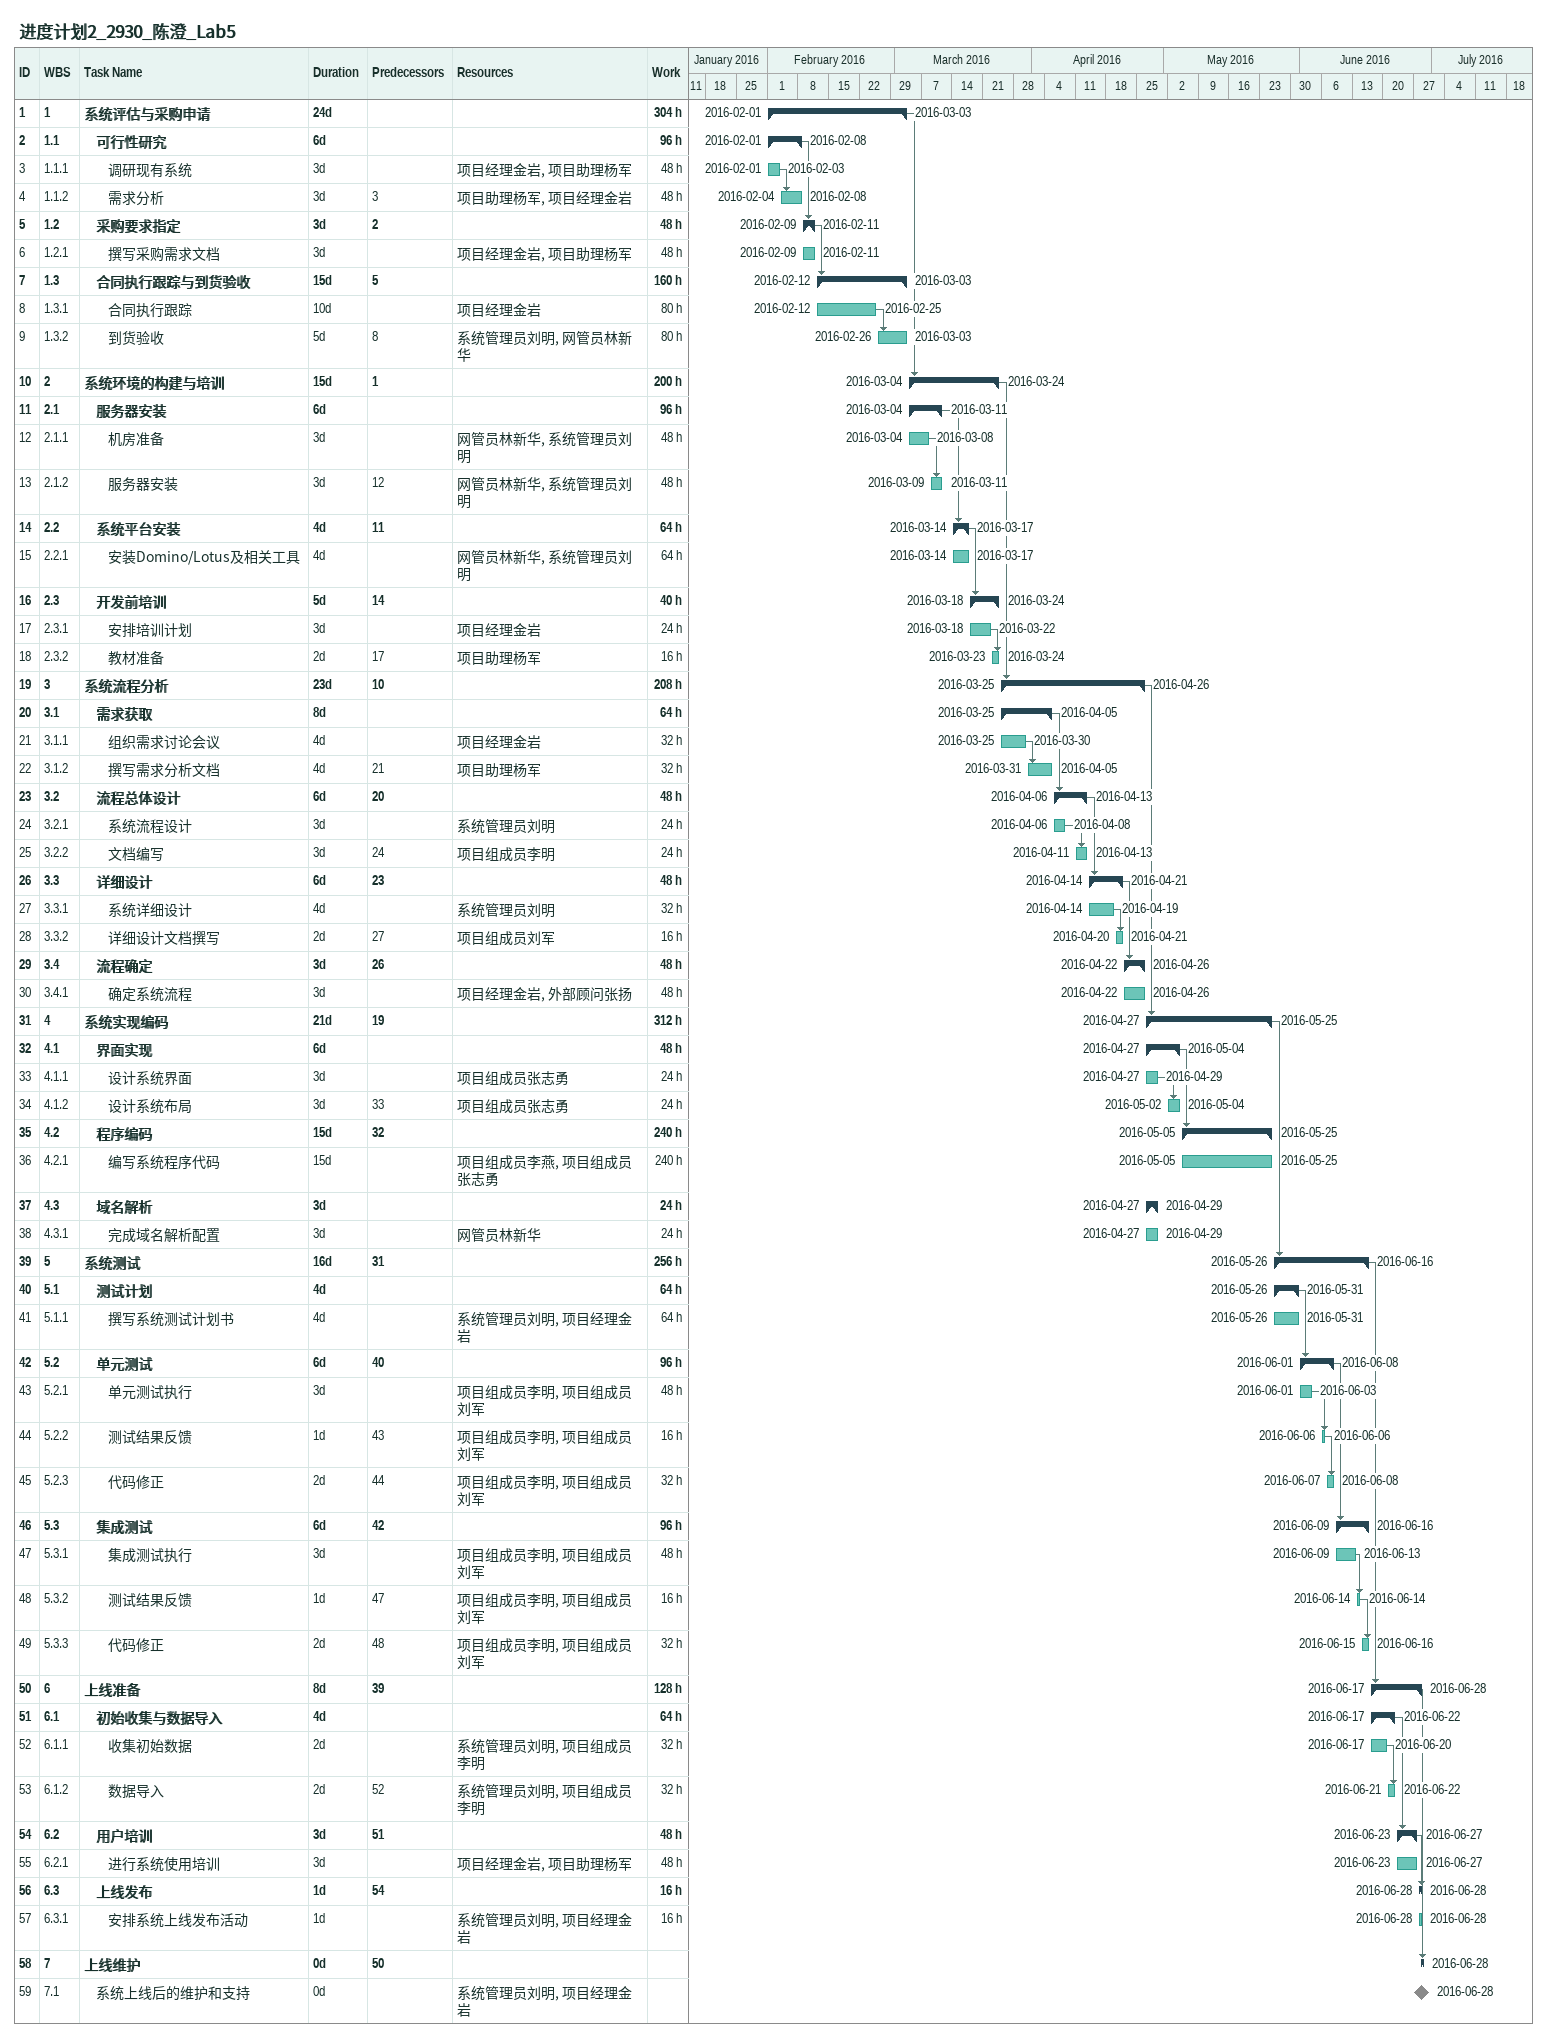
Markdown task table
进度计划2_2930_陈澄_Lab5

| ID | WBS | Task | Duration | Start | Finish | Predecessors | Resources | Work (h) |
|---|---|---|---|---|---|---|---|---|
| 1 | 1 | **系统评估与采购申请** | 24d | 2016-02-01 | 2016-03-03 |  |  | 304 |
| 2 | 1.1 | **可行性研究** | 6d | 2016-02-01 | 2016-02-08 |  |  | 96 |
| 3 | 1.1.1 | 调研现有系统 | 3d | 2016-02-01 | 2016-02-03 |  | 项目经理金岩, 项目助理杨军 | 48 |
| 4 | 1.1.2 | 需求分析 | 3d | 2016-02-04 | 2016-02-08 | 3 | 项目助理杨军, 项目经理金岩 | 48 |
| 5 | 1.2 | **采购要求指定** | 3d | 2016-02-09 | 2016-02-11 | 2 |  | 48 |
| 6 | 1.2.1 | 撰写采购需求文档 | 3d | 2016-02-09 | 2016-02-11 |  | 项目经理金岩, 项目助理杨军 | 48 |
| 7 | 1.3 | **合同执行跟踪与到货验收** | 15d | 2016-02-12 | 2016-03-03 | 5 |  | 160 |
| 8 | 1.3.1 | 合同执行跟踪 | 10d | 2016-02-12 | 2016-02-25 |  | 项目经理金岩 | 80 |
| 9 | 1.3.2 | 到货验收 | 5d | 2016-02-26 | 2016-03-03 | 8 | 系统管理员刘明, 网管员林新华 | 80 |
| 10 | 2 | **系统环境的构建与培训** | 15d | 2016-03-04 | 2016-03-24 | 1 |  | 200 |
| 11 | 2.1 | **服务器安装** | 6d | 2016-03-04 | 2016-03-11 |  |  | 96 |
| 12 | 2.1.1 | 机房准备 | 3d | 2016-03-04 | 2016-03-08 |  | 网管员林新华, 系统管理员刘明 | 48 |
| 13 | 2.1.2 | 服务器安装 | 3d | 2016-03-09 | 2016-03-11 | 12 | 网管员林新华, 系统管理员刘明 | 48 |
| 14 | 2.2 | **系统平台安装** | 4d | 2016-03-14 | 2016-03-17 | 11 |  | 64 |
| 15 | 2.2.1 | 安装Domino/Lotus及相关工具 | 4d | 2016-03-14 | 2016-03-17 |  | 网管员林新华, 系统管理员刘明 | 64 |
| 16 | 2.3 | **开发前培训** | 5d | 2016-03-18 | 2016-03-24 | 14 |  | 40 |
| 17 | 2.3.1 | 安排培训计划 | 3d | 2016-03-18 | 2016-03-22 |  | 项目经理金岩 | 24 |
| 18 | 2.3.2 | 教材准备 | 2d | 2016-03-23 | 2016-03-24 | 17 | 项目助理杨军 | 16 |
| 19 | 3 | **系统流程分析** | 23d | 2016-03-25 | 2016-04-26 | 10 |  | 208 |
| 20 | 3.1 | **需求获取** | 8d | 2016-03-25 | 2016-04-05 |  |  | 64 |
| 21 | 3.1.1 | 组织需求讨论会议 | 4d | 2016-03-25 | 2016-03-30 |  | 项目经理金岩 | 32 |
| 22 | 3.1.2 | 撰写需求分析文档 | 4d | 2016-03-31 | 2016-04-05 | 21 | 项目助理杨军 | 32 |
| 23 | 3.2 | **流程总体设计** | 6d | 2016-04-06 | 2016-04-13 | 20 |  | 48 |
| 24 | 3.2.1 | 系统流程设计 | 3d | 2016-04-06 | 2016-04-08 |  | 系统管理员刘明 | 24 |
| 25 | 3.2.2 | 文档编写 | 3d | 2016-04-11 | 2016-04-13 | 24 | 项目组成员李明 | 24 |
| 26 | 3.3 | **详细设计** | 6d | 2016-04-14 | 2016-04-21 | 23 |  | 48 |
| 27 | 3.3.1 | 系统详细设计 | 4d | 2016-04-14 | 2016-04-19 |  | 系统管理员刘明 | 32 |
| 28 | 3.3.2 | 详细设计文档撰写 | 2d | 2016-04-20 | 2016-04-21 | 27 | 项目组成员刘军 | 16 |
| 29 | 3.4 | **流程确定** | 3d | 2016-04-22 | 2016-04-26 | 26 |  | 48 |
| 30 | 3.4.1 | 确定系统流程 | 3d | 2016-04-22 | 2016-04-26 |  | 项目经理金岩, 外部顾问张扬 | 48 |
| 31 | 4 | **系统实现编码** | 21d | 2016-04-27 | 2016-05-25 | 19 |  | 312 |
| 32 | 4.1 | **界面实现** | 6d | 2016-04-27 | 2016-05-04 |  |  | 48 |
| 33 | 4.1.1 | 设计系统界面 | 3d | 2016-04-27 | 2016-04-29 |  | 项目组成员张志勇 | 24 |
| 34 | 4.1.2 | 设计系统布局 | 3d | 2016-05-02 | 2016-05-04 | 33 | 项目组成员张志勇 | 24 |
| 35 | 4.2 | **程序编码** | 15d | 2016-05-05 | 2016-05-25 | 32 |  | 240 |
| 36 | 4.2.1 | 编写系统程序代码 | 15d | 2016-05-05 | 2016-05-25 |  | 项目组成员李燕, 项目组成员张志勇 | 240 |
| 37 | 4.3 | **域名解析** | 3d | 2016-04-27 | 2016-04-29 |  |  | 24 |
| 38 | 4.3.1 | 完成域名解析配置 | 3d | 2016-04-27 | 2016-04-29 |  | 网管员林新华 | 24 |
| 39 | 5 | **系统测试** | 16d | 2016-05-26 | 2016-06-16 | 31 |  | 256 |
| 40 | 5.1 | **测试计划** | 4d | 2016-05-26 | 2016-05-31 |  |  | 64 |
| 41 | 5.1.1 | 撰写系统测试计划书 | 4d | 2016-05-26 | 2016-05-31 |  | 系统管理员刘明, 项目经理金岩 | 64 |
| 42 | 5.2 | **单元测试** | 6d | 2016-06-01 | 2016-06-08 | 40 |  | 96 |
| 43 | 5.2.1 | 单元测试执行 | 3d | 2016-06-01 | 2016-06-03 |  | 项目组成员李明, 项目组成员刘军 | 48 |
| 44 | 5.2.2 | 测试结果反馈 | 1d | 2016-06-06 | 2016-06-06 | 43 | 项目组成员李明, 项目组成员刘军 | 16 |
| 45 | 5.2.3 | 代码修正 | 2d | 2016-06-07 | 2016-06-08 | 44 | 项目组成员李明, 项目组成员刘军 | 32 |
| 46 | 5.3 | **集成测试** | 6d | 2016-06-09 | 2016-06-16 | 42 |  | 96 |
| 47 | 5.3.1 | 集成测试执行 | 3d | 2016-06-09 | 2016-06-13 |  | 项目组成员李明, 项目组成员刘军 | 48 |
| 48 | 5.3.2 | 测试结果反馈 | 1d | 2016-06-14 | 2016-06-14 | 47 | 项目组成员李明, 项目组成员刘军 | 16 |
| 49 | 5.3.3 | 代码修正 | 2d | 2016-06-15 | 2016-06-16 | 48 | 项目组成员李明, 项目组成员刘军 | 32 |
| 50 | 6 | **上线准备** | 8d | 2016-06-17 | 2016-06-28 | 39 |  | 128 |
| 51 | 6.1 | **初始收集与数据导入** | 4d | 2016-06-17 | 2016-06-22 |  |  | 64 |
| 52 | 6.1.1 | 收集初始数据 | 2d | 2016-06-17 | 2016-06-20 |  | 系统管理员刘明, 项目组成员李明 | 32 |
| 53 | 6.1.2 | 数据导入 | 2d | 2016-06-21 | 2016-06-22 | 52 | 系统管理员刘明, 项目组成员李明 | 32 |
| 54 | 6.2 | **用户培训** | 3d | 2016-06-23 | 2016-06-27 | 51 |  | 48 |
| 55 | 6.2.1 | 进行系统使用培训 | 3d | 2016-06-23 | 2016-06-27 |  | 项目经理金岩, 项目助理杨军 | 48 |
| 56 | 6.3 | **上线发布** | 1d | 2016-06-28 | 2016-06-28 | 54 |  | 16 |
| 57 | 6.3.1 | 安排系统上线发布活动 | 1d | 2016-06-28 | 2016-06-28 |  | 系统管理员刘明, 项目经理金岩 | 16 |
| 58 | 7 | **上线维护** | 0d | 2016-06-28 | 2016-06-28 | 50 |  |  |
| 59 | 7.1 | 系统上线后的维护和支持 | 0d | 2016-06-28 | 2016-06-28 |  | 系统管理员刘明, 项目经理金岩 |  |
